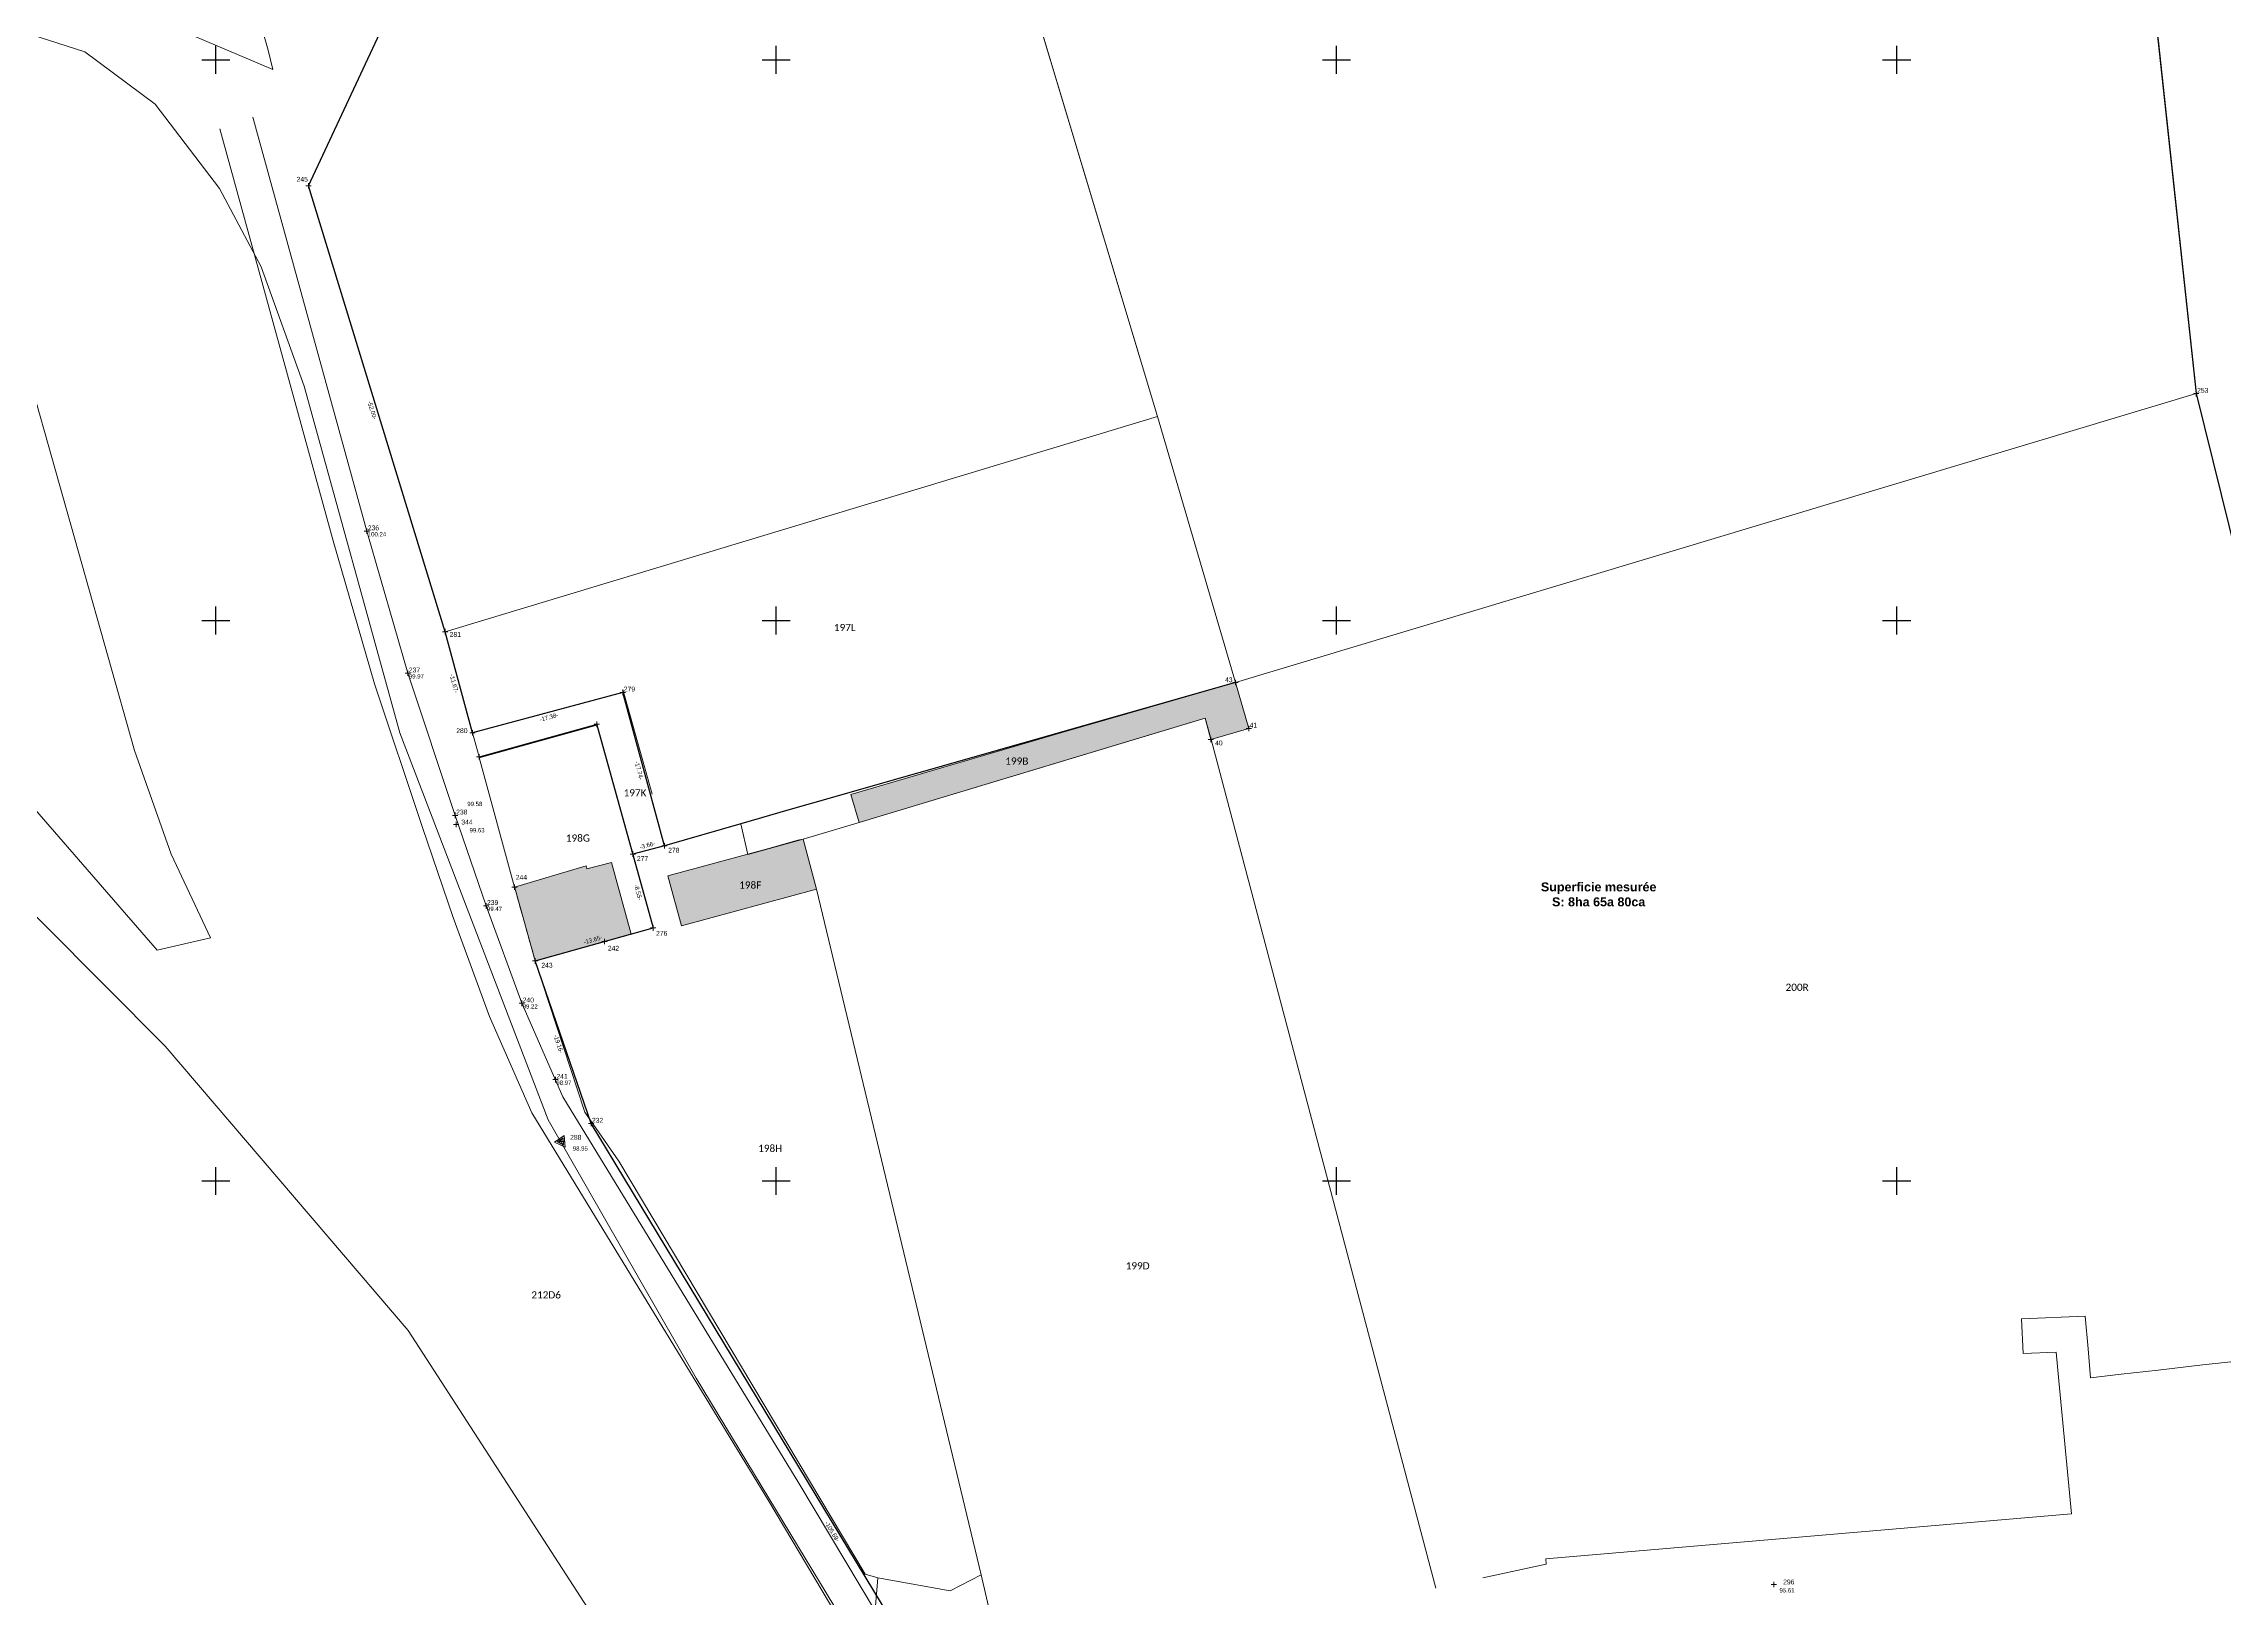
# Model space of a CAD drawing. Header units: metres. Extents: x 113120 to 240396, y 120329 to 242116.
# Drawn here: x 113748 to 113991.3, y 121078.5 to 121251.8 of the extents above; entities that cross this region are included whole.
import ezdxf
from ezdxf.enums import TextEntityAlignment as Align

# ---------------------------------------------------------------- set-up
doc = ezdxf.new("R2010")
doc.units = ezdxf.units.M
doc.header["$LTSCALE"] = 3
doc.header["$PDMODE"] = 2
doc.header["$PDSIZE"] = 0.3
doc.linetypes.add('HIDDEN', pattern=[0.375, 0.25, -0.125])
doc.layers.get('0').update_dxf_attribs({"lineweight": 0})
for name, color, linetype, lineweight in [('Batiment', 4, 'Continuous', 0), ('Bpn_CaPa', 78, 'Continuous', 0), ('Bpn_ReBu', 4, 'Continuous', 0), ('Bpt_CaNu', 7, 'Continuous', 0), ('Bpt_PrSt', 7, 'Continuous', 0), ('cadastre', 98, 'HIDDEN', 0), ('Cotation Linéaire', 6, 'Continuous', 0), ('Hachure batiment', 11, 'Continuous', 0), ('Hachure bâtiment', 11, 'Continuous', 0), ('Limite de propriété', 5, 'Continuous', 30), ('Légende', 255, 'Continuous', 0), ('Mur', 2, 'Continuous', 0), ('Route', 1, 'Continuous', 0), ('station', 30, 'Continuous', 0), ('TopoAlt', 30, 'Continuous', 0), ('TOPOJIS', 5, 'Continuous', 0), ('TopoMat', 5, 'Continuous', 0)]:
    doc.layers.add(name, color=color, linetype=linetype, lineweight=lineweight)
doc.layers.add('Carroyage(1)_Croix', color=7, linetype='Continuous')
doc.styles.add('Legend', font='')
doc.styles.get("Standard").update_dxf_attribs({"font": 'arial.ttf'})
doc.styles.get('Legend').set_extended_font_data('Calibri')

# ---------------------------------------------------------------- blocks, each defined once
blk = doc.blocks.new('TCPOINT')
at = {"color": 0}
blk.add_point((0, 0), dxfattribs=at)
at = {"layer": 'TopoAlt'}
blk.add_attdef('ALT', text='', height=0.3, dxfattribs=at).set_placement((0.1, -0.1), align=Align.TOP_LEFT)
at = {"layer": 'TopoMat'}
blk.add_attdef('MAT', (0.1, 0.1), '', height=0.3, dxfattribs=at)
blk = doc.blocks.new('t001')
at = {"color": 0}
blk.add_line((0, 0), (0, 0), dxfattribs=at)
for points in [[(0.65, -0.37), (0, 0.75), (-0.65, -0.38)], [(0.39, -0.22), (0, 0.45), (-0.39, -0.23)]]:
    blk.add_lwpolyline(points, close=True, dxfattribs=at)
blk.add_circle((0, 0), 0.225, dxfattribs=at)

msp = doc.modelspace()

# ---------------------------------------------------------------- hatches: boundary and pattern name
at = {"layer": 'Hachure batiment'}
h = msp.add_hatch(color=256, dxfattribs=at)
h.dxf.hatch_style = 1
h.paths.add_polyline_path([(113872.3, 121175), (113877.62, 121176.6), (113878.08, 121175), (113878.31, 121174.23), (113882.45, 121175.44), (113882.45, 121175.58), (113881.01, 121180.58), (113880.82, 121180.53), (113880.82, 121180.46), (113880.59, 121180.46), (113861.65, 121175), (113838.1, 121168.08), (113839.02, 121164.97)])
h = msp.add_hatch(color=256, dxfattribs=at)
h.dxf.hatch_style = 1
h.paths.add_polyline_path([(113800.58, 121157.76), (113808.57, 121160.15), (113808.66, 121159.82), (113811.38, 121160.52), (113813.61, 121152.53), (113802.89, 121149.53)])
at = {"layer": 'Hachure bâtiment'}
h = msp.add_hatch(color=256, dxfattribs=at)
h.dxf.hatch_style = 1
h.paths.add_polyline_path([(113819.19, 121153.44), (113817.67, 121159.03), (113832.77, 121163.12), (113834.28, 121157.53)], flags=17)

# ---------------------------------------------------------------- linework, layer by layer
at = {"layer": 'Batiment'}
for p, q in [((113800.58, 121157.76), (113800.6, 121157.68)), ((113800.6, 121157.68), (113802.89, 121149.53))]:
    msp.add_line(p, q, dxfattribs=at)
at = {"layer": 'Batiment', "flags": 128}
for points in [[(113878.27, 121174.22), (113882.48, 121175.45), (113881.01, 121180.58)], [(113816.03, 121153.21), (113802.89, 121149.53), (113800.6, 121157.68)]]:
    msp.add_lwpolyline(points, dxfattribs=at)
at = {"layer": 'Bpn_CaPa'}
for p, q in [((113872.32, 121210.26), (113832.3, 121343.31, 99.28)), ((113832.3, 121343.31, 99.28), (113872.32, 121210.26)), ((113988.18, 121212.79), (113881.01, 121180.58, 98.25)), ((113881.01, 121180.58, 98.25), (113988.18, 121212.79)), ((113872.32, 121210.26), (113792.85, 121186.25)), ((113792.85, 121186.25), (113872.32, 121210.26)), ((113881.01, 121180.58), (113872.32, 121210.26)), ((113872.32, 121210.26), (113872.32, 121210.26)), ((113872.32, 121210.26), (113881.01, 121180.58)), ((113796.63, 121172.29), (113809.77, 121175.92)), ((113809.77, 121175.92), (113813.77, 121161.46)), ((113878.31, 121174.23), (113903.37, 121079.59)), ((113903.37, 121079.59), (113878.31, 121174.23)), ((113796.64, 121172.23), (113800.58, 121157.76)), ((113817.31, 121162.36), (113825.81, 121164.84)), ((113825.81, 121164.84), (113826.61, 121161.42)), ((113813.77, 121161.46), (113817.31, 121162.36)), ((113832.77, 121163.12), (113817.67, 121159.03)), ((113826.61, 121161.42), (113832.2, 121163.02)), ((113832.2, 121163.02), (113832.77, 121163.12)), ((113832.77, 121163.12), (113832.2, 121163.02)), ((113834.28, 121157.53), (113832.77, 121163.12)), ((113813.77, 121161.46), (113816.03, 121153.21)), ((113816.03, 121153.21), (113813.77, 121161.46)), ((113802.89, 121149.53), (113800.6, 121157.68)), ((113817.67, 121159.03), (113819.19, 121153.44)), ((113819.19, 121153.44), (113834.28, 121157.53)), ((113834.28, 121157.53), (113852.65, 121081.09)), ((113852.65, 121081.09), (113834.28, 121157.53)), ((113810.62, 121151.69), (113802.89, 121149.53)), ((113802.89, 121149.53), (113810.62, 121151.69)), ((113802.89, 121149.53), (113802.89, 121149.53)), ((113808.44, 121132.68), (113802.89, 121149.53)), ((113812.21, 121127.21), (113808.44, 121132.68)), ((113839.71, 121081.16), (113812.21, 121127.21)), ((113975.79, 121109.93), (113968.69, 121109.63)), ((113968.69, 121109.63), (113975.79, 121109.93)), ((113968.69, 121109.63), (113968.87, 121105.75)), ((113968.87, 121105.75), (113968.69, 121109.63)), ((113976.11, 121106.29), (113975.79, 121109.93)), ((113975.79, 121109.93), (113976.11, 121106.29)), ((113968.87, 121105.75), (113972.56, 121105.91)), ((113972.56, 121105.91), (113968.87, 121105.75)), ((113972.56, 121105.91), (113972.86, 121102.73)), ((113972.86, 121102.73), (113972.56, 121105.91)), ((113976.4, 121103.06), (113976.11, 121106.29)), ((113976.11, 121106.29), (113976.4, 121103.06)), ((113979.81, 121103.45), (113976.4, 121103.06)), ((113976.4, 121103.06), (113979.81, 121103.45)), ((113983.92, 121103.92), (113979.81, 121103.45)), ((113979.81, 121103.45), (113983.92, 121103.92)), ((113988.59, 121104.45), (113983.92, 121103.92)), ((113983.92, 121103.92), (113988.59, 121104.45)), ((113992.75, 121104.92), (113988.59, 121104.45)), ((113988.59, 121104.45), (113992.75, 121104.92)), ((113972.86, 121102.73), (113974.25, 121087.89)), ((113974.25, 121087.89), (113972.86, 121102.73)), ((113974.25, 121087.89), (113915.63, 121082.86)), ((113915.63, 121082.86), (113974.25, 121087.89)), ((113915.66, 121082.28), (113908.58, 121080.75)), ((113908.58, 121080.75), (113915.66, 121082.28)), ((113915.63, 121082.86), (113915.66, 121082.28)), ((113915.66, 121082.28), (113915.63, 121082.86)), ((113841.12, 121080.74), (113839.71, 121081.16)), ((113849.16, 121079.32), (113841.12, 121080.74)), ((113841.12, 121080.74), (113841.12, 121080.74)), ((113852.65, 121081.09), (113849.16, 121079.32))]:
    msp.add_line(p, q, dxfattribs=at)
for points in [[(113881.01, 121180.58), (113872.32, 121210.26), (113830.47, 121349.41), (113858.21, 121368.17), (113915.71, 121384.46), (113952.09, 121392.62), (113958.2, 121393.99), (113959.67, 121363.28), (113976.13, 121316.34), (113979.48, 121293.3), (113988.18, 121212.79), (113881.01, 121180.58)], [(113872.32, 121210.26), (113792.85, 121186.25), (113777.61, 121235.97), (113830.47, 121349.41), (113872.32, 121210.26)], [(113773.63, 121248.95), (113757.15, 121255.91), (113749.11, 121334.89), (113773.08, 121251.1), (113773.63, 121248.95)], [(113645.98, 121256.46), (113655.49, 121266.37), (113693.91, 121260.73), (113739.65, 121255.08), (113741.62, 121239.53), (113746.45, 121214.63), (113758.18, 121172.99), (113762.26, 121161.46), (113766.68, 121152.1), (113760.71, 121150.74), (113724.84, 121192.03), (113678.8, 121229.02), (113655.47, 121246.96), (113645.98, 121256.46)], [(113817.31, 121162.36), (113813.77, 121161.46), (113809.77, 121175.92), (113796.63, 121172.29), (113795.88, 121174.98), (113812.67, 121179.48), (113817.31, 121162.36)], [(113878.27, 121174.22), (113877.62, 121176.6), (113839.02, 121164.97), (113832.77, 121163.12), (113826.61, 121161.42), (113825.81, 121164.84), (113831.34, 121166.42), (113833.82, 121167.13), (113881.01, 121180.58), (113882.48, 121175.45), (113878.27, 121174.22)], [(113733.98, 121064.82), (113658.84, 121145.2), (113727.58, 121174.2), (113761.59, 121140.05), (113788.7, 121108.34), (113808.35, 121077.99), (113809.99, 121075.47), (113782.93, 121072.65), (113766.11, 121066.8), (113733.98, 121064.82)], [(113834.28, 121157.53), (113819.19, 121153.44), (113817.67, 121159.03), (113832.77, 121163.12), (113834.28, 121157.53)], [(113859.22, 121054.87), (113852.75, 121066.12), (113843.15, 121074.16), (113840.84, 121077.61), (113841.12, 121080.74), (113849.16, 121079.32), (113852.65, 121081.09), (113856.63, 121063.97), (113859.22, 121054.87)]]:
    msp.add_lwpolyline(points, close=True, dxfattribs=at)
for points in [[(113739.65, 121255.08), (113752.65, 121250.89), (113760.51, 121245.05), (113767.67, 121235.68), (113772.3, 121226.92), (113777.12, 121213.63), (113787.78, 121174.98), (113804.34, 121131.81), (113820.84, 121103.03), (113842.69, 121066.91), (113852.42, 121050.76), (113859.07, 121036.5), (113872.66, 120997.45), (113883.57, 120967.86), (113893.56, 120946.41)], [(113903.95, 120895.01), (113860.41, 120992.3), (113848.32, 121017.56), (113836.8, 121037.83), (113823.38, 121057.71), (113810.26, 121072.98), (113809.99, 121075.47), (113808.35, 121077.99), (113788.7, 121108.34), (113761.59, 121140.05), (113727.58, 121174.2), (113712.08, 121186.93), (113690.31, 121202.58), (113669.51, 121220.04), (113639.55, 121249.75), (113641.71, 121251.99)], [(113724.84, 121192.03), (113760.71, 121150.74), (113766.68, 121152.1), (113762.26, 121161.46), (113758.18, 121172.99), (113746.45, 121214.63)]]:
    msp.add_lwpolyline(points, dxfattribs=at)
at = {"layer": 'Bpn_ReBu'}
for p, q in [((113861.65, 121175), (113881.01, 121180.58)), ((113877.62, 121176.6), (113872.3, 121175)), ((113878.08, 121175), (113877.62, 121176.6)), ((113838.1, 121168.08), (113861.65, 121175)), ((113872.3, 121175), (113839.02, 121164.97)), ((113878.31, 121174.23), (113878.08, 121175)), ((113839.02, 121164.97), (113838.1, 121168.08)), ((113800.58, 121157.76), (113808.57, 121160.15)), ((113808.57, 121160.15), (113808.65, 121159.85)), ((113808.65, 121159.85), (113808.66, 121159.82)), ((113808.65, 121159.85), (113808.65, 121159.85)), ((113808.66, 121159.82), (113811.38, 121160.52)), ((113811.38, 121160.52), (113813.61, 121152.53)), ((113802.89, 121149.53), (113800.6, 121157.68)), ((113814.83, 121158.04), (113814.83, 121158.04)), ((113810.62, 121151.69), (113802.89, 121149.53))]:
    msp.add_line(p, q, dxfattribs=at)
msp.add_lwpolyline([(113819.19, 121153.44), (113817.67, 121159.03), (113832.77, 121163.12), (113834.28, 121157.53), (113819.19, 121153.44)], close=True, dxfattribs=at)
at = {"layer": 'Bpt_PrSt'}
for p in [(113809.77, 121175.92), (113796.63, 121172.29)]:
    msp.add_point(p, dxfattribs=at)
at = {"layer": 'cadastre'}
msp.add_line((113800.58, 121157.76), (113802.89, 121149.53), dxfattribs=at)
at = {"layer": 'Carroyage(1)_Croix'}
for p, q in [((113765.7, 121250), (113768.83, 121250)), ((113767.27, 121248.44), (113767.27, 121251.56)), ((113828.2, 121250), (113831.33, 121250)), ((113829.77, 121248.44), (113829.77, 121251.56)), ((113890.7, 121250), (113893.83, 121250)), ((113892.27, 121248.44), (113892.27, 121251.56)), ((113953.2, 121250), (113956.33, 121250)), ((113954.77, 121248.44), (113954.77, 121251.56)), ((113767.27, 121185.94), (113767.27, 121189.06)), ((113829.77, 121185.94), (113829.77, 121189.06)), ((113892.27, 121185.94), (113892.27, 121189.06)), ((113954.77, 121185.94), (113954.77, 121189.06)), ((113765.7, 121187.5), (113768.83, 121187.5)), ((113828.2, 121187.5), (113831.33, 121187.5)), ((113890.7, 121187.5), (113893.83, 121187.5)), ((113953.2, 121187.5), (113956.33, 121187.5)), ((113767.27, 121123.44), (113767.27, 121126.56)), ((113829.77, 121123.44), (113829.77, 121126.56)), ((113892.27, 121123.44), (113892.27, 121126.56)), ((113954.77, 121123.44), (113954.77, 121126.56)), ((113765.7, 121125), (113768.83, 121125)), ((113828.2, 121125), (113831.33, 121125)), ((113890.7, 121125), (113893.83, 121125)), ((113953.2, 121125), (113956.33, 121125))]:
    msp.add_line(p, q, dxfattribs=at)
at = {"layer": 'Limite de propriété'}
for p, q in [((113777.61, 121235.97), (113830.47, 121349.41)), ((113979.48, 121293.3), (113988.18, 121212.79)), ((113792.85, 121186.25), (113777.61, 121235.97)), ((113792.85, 121186.25), (113777.61, 121235.97)), ((113988.18, 121212.79), (113994.64, 121186.66)), ((113795.88, 121174.98), (113792.85, 121186.25)), ((113812.67, 121179.48), (113795.88, 121174.98)), ((113817.31, 121162.36), (113812.67, 121179.48)), ((113881.01, 121180.58), (113833.82, 121167.13)), ((113881.03, 121180.63), (113881.03, 121180.63)), ((113881.03, 121180.63), (113881.03, 121180.63)), ((113796.64, 121172.23), (113809.78, 121175.88)), ((113809.78, 121175.88), (113816.03, 121153.21)), ((113877.83, 121174.33), (113877.83, 121174.33)), ((113877.83, 121174.33), (113877.83, 121174.33)), ((113833.82, 121167.13), (113831.34, 121166.42)), ((113825.81, 121164.84), (113817.31, 121162.36)), ((113831.34, 121166.42), (113825.81, 121164.84)), ((113817.31, 121162.36), (113813.76, 121161.46)), ((113802.89, 121149.53), (113816.03, 121153.21)), ((113809.12, 121131.4, 98.89), (113802.89, 121149.53)), ((113863.86, 121040.99, 100.84), (113809.12, 121131.4, 98.89))]:
    msp.add_line(p, q, dxfattribs=at)
at = {"layer": 'Mur', "flags": 128}
msp.add_lwpolyline([(113812.68, 121179.81), (113815.93, 121168.14)], dxfattribs=at)
at = {"layer": 'Route', "flags": 128}
for points in [[(113767.69, 121242.31), (113780.36, 121196.39), (113784.96, 121180.45), (113790.28, 121164.53), (113793.73, 121154.38), (113797.77, 121143.35), (113802.52, 121132.59), (113828.96, 121089.31), (113837.48, 121075)], [(113771.37, 121243.63), (113784.11, 121197.45), (113788.69, 121181.61), (113793.97, 121165.77), (113797.41, 121155.68), (113801.39, 121144.81), (113805.98, 121134.4), (113832.3, 121091.32), (113840.83, 121076.99)]]:
    msp.add_lwpolyline(points, dxfattribs=at)

# ---------------------------------------------------------------- block references
at = {"layer": 'station', "rotation": 214.0243778545051}
msp.add_blockref('t001', (113805.8, 121129.39), dxfattribs=at)
at = {"layer": 'TOPOJIS'}
ref = msp.add_blockref('TCPOINT', (113777.61, 121235.97), dxfattribs=at)
ref.add_attrib('MAT', '245', (113776.27, 121236.42), dxfattribs={"layer": 'TopoMat', "height": 0.54})
ref = msp.add_blockref('TCPOINT', (113988.18, 121212.79), dxfattribs=at)
ref.add_attrib('MAT', '253', (113988.28, 121212.89), dxfattribs={"layer": 'TopoMat', "height": 0.54})
ref = msp.add_blockref('TCPOINT', (113784.11, 121197.45, 100.24), dxfattribs=at)
ref.add_attrib('MAT', '236', (113784.21, 121197.55, 100.24), dxfattribs={"layer": 'TopoMat', "height": 0.54})
ref.add_attrib('ALT', '100.24', dxfattribs={"layer": 'TopoAlt', "height": 0.48}).set_placement((113784.21, 121197.35, 100.24), align=Align.TOP_LEFT)
ref = msp.add_blockref('TCPOINT', (113792.85, 121186.25), dxfattribs=at)
ref.add_attrib('MAT', '281', (113793.35, 121185.67), dxfattribs={"layer": 'TopoMat', "height": 0.54})
ref = msp.add_blockref('TCPOINT', (113788.69, 121181.61, 99.97), dxfattribs=at)
ref.add_attrib('MAT', '237', (113788.79, 121181.71, 99.97), dxfattribs={"layer": 'TopoMat', "height": 0.54})
ref.add_attrib('ALT', '99.97', dxfattribs={"layer": 'TopoAlt', "height": 0.48}).set_placement((113788.79, 121181.51, 99.97), align=Align.TOP_LEFT)
ref = msp.add_blockref('TCPOINT', (113881.01, 121180.58, 98.25), dxfattribs=at)
ref.add_attrib('MAT', '43', (113879.84, 121180.61, 98.25), dxfattribs={"layer": 'TopoMat', "height": 0.54})
ref = msp.add_blockref('TCPOINT', (113812.67, 121179.48), dxfattribs=at)
ref.add_attrib('MAT', '279', (113812.77, 121179.58), dxfattribs={"layer": 'TopoMat', "height": 0.54})
ref = msp.add_blockref('TCPOINT', (113795.88, 121174.98), dxfattribs=at)
ref.add_attrib('MAT', '280', (113794.08, 121174.94), dxfattribs={"layer": 'TopoMat', "height": 0.54})
ref = msp.add_blockref('TCPOINT', (113878.27, 121174.22, 99.69), dxfattribs=at)
ref.add_attrib('MAT', '40', (113878.73, 121173.57, 99.69), dxfattribs={"layer": 'TopoMat', "height": 0.54})
ref = msp.add_blockref('TCPOINT', (113882.48, 121175.45, 98.17), dxfattribs=at)
ref.add_attrib('MAT', '41', (113882.58, 121175.55, 98.17), dxfattribs={"layer": 'TopoMat', "height": 0.54})
ref = msp.add_blockref('TCPOINT', (113793.97, 121165.77, 99.58), dxfattribs=at)
ref.add_attrib('MAT', '238', (113794.07, 121165.87, 99.58), dxfattribs={"layer": 'TopoMat', "height": 0.54})
ref.add_attrib('ALT', '99.58', dxfattribs={"layer": 'TopoAlt', "height": 0.48}).set_placement((113795.31, 121167.28, 99.58), align=Align.TOP_LEFT)
ref = msp.add_blockref('TCPOINT', (113794.06, 121164.75, 99.63), dxfattribs=at)
ref.add_attrib('MAT', '344', (113794.65, 121164.75, 99.63), dxfattribs={"layer": 'TopoMat', "height": 0.54})
ref.add_attrib('ALT', '99.63', dxfattribs={"layer": 'TopoAlt', "height": 0.48}).set_placement((113795.56, 121164.35, 99.63), align=Align.TOP_LEFT)
ref = msp.add_blockref('TCPOINT', (113813.77, 121161.46), dxfattribs=at)
ref.add_attrib('MAT', '277', (113814.23, 121160.68), dxfattribs={"layer": 'TopoMat', "height": 0.54})
ref = msp.add_blockref('TCPOINT', (113817.31, 121162.36), dxfattribs=at)
ref.add_attrib('MAT', '278', (113817.72, 121161.61), dxfattribs={"layer": 'TopoMat', "height": 0.54})
ref = msp.add_blockref('TCPOINT', (113800.58, 121157.76), dxfattribs=at)
ref.add_attrib('MAT', '244', (113800.72, 121158.59), dxfattribs={"layer": 'TopoMat', "height": 0.54})
ref = msp.add_blockref('TCPOINT', (113797.41, 121155.68, 99.47), dxfattribs=at)
ref.add_attrib('MAT', '239', (113797.51, 121155.78, 99.47), dxfattribs={"layer": 'TopoMat', "height": 0.54})
ref.add_attrib('ALT', '99.47', dxfattribs={"layer": 'TopoAlt', "height": 0.48}).set_placement((113797.51, 121155.58, 99.47), align=Align.TOP_LEFT)
ref = msp.add_blockref('TCPOINT', (113810.62, 121151.69, 104.18), dxfattribs=at)
ref.add_attrib('MAT', '242', (113810.99, 121150.68, 104.18), dxfattribs={"layer": 'TopoMat', "height": 0.54})
ref = msp.add_blockref('TCPOINT', (113816.03, 121153.21), dxfattribs=at)
ref.add_attrib('MAT', '276', (113816.37, 121152.34), dxfattribs={"layer": 'TopoMat', "height": 0.54})
ref = msp.add_blockref('TCPOINT', (113802.89, 121149.53, 103.8), dxfattribs=at)
ref.add_attrib('MAT', '243', (113803.57, 121148.79, 103.8), dxfattribs={"layer": 'TopoMat', "height": 0.54})
ref = msp.add_blockref('TCPOINT', (113801.39, 121144.81, 99.22), dxfattribs=at)
ref.add_attrib('MAT', '240', (113801.49, 121144.91, 99.22), dxfattribs={"layer": 'TopoMat', "height": 0.54})
ref.add_attrib('ALT', '99.22', dxfattribs={"layer": 'TopoAlt', "height": 0.48}).set_placement((113801.49, 121144.71, 99.22), align=Align.TOP_LEFT)
ref = msp.add_blockref('TCPOINT', (113805.15, 121136.3, 98.97), dxfattribs=at)
ref.add_attrib('MAT', '241', (113805.25, 121136.4, 98.97), dxfattribs={"layer": 'TopoMat', "height": 0.54})
ref.add_attrib('ALT', '98.97', dxfattribs={"layer": 'TopoAlt', "height": 0.48}).set_placement((113805.25, 121136.2, 98.97), align=Align.TOP_LEFT)
ref = msp.add_blockref('TCPOINT', (113805.8, 121129.39, 98.95), dxfattribs=at)
ref.add_attrib('MAT', '288', (113806.78, 121129.6, 98.95), dxfattribs={"layer": 'TopoMat', "height": 0.54})
ref.add_attrib('ALT', '98.95', dxfattribs={"layer": 'TopoAlt', "height": 0.48}).set_placement((113807.08, 121128.87, 98.95), align=Align.TOP_LEFT)
ref = msp.add_blockref('TCPOINT', (113809.12, 121131.4, 98.89), dxfattribs=at)
ref.add_attrib('MAT', '232', (113809.22, 121131.5, 98.89), dxfattribs={"layer": 'TopoMat', "height": 0.54})
ref = msp.add_blockref('TCPOINT', (113941.07, 121080.02, 95.61), dxfattribs=at)
ref.add_attrib('MAT', '296', (113942.1, 121080.02, 95.61), dxfattribs={"layer": 'TopoMat', "height": 0.54})
ref.add_attrib('ALT', '95.61', dxfattribs={"layer": 'TopoAlt', "height": 0.48}).set_placement((113941.69, 121079.6, 95.61), align=Align.TOP_LEFT)

# ---------------------------------------------------------------- texts
at = {"layer": 'Bpt_CaNu', "char_height": 0.8, "attachment_point": 7, "style": 'Legend'}
for s, insert in [('197L', (113836.21, 121186.31)), ('199B', (113855.33, 121171.42)), ('197K', (113812.75, 121167.88)), ('198G', (113806.31, 121162.83)), ('198F', (113825.64, 121157.59)), ('200R', (113942.37, 121146.19)), ('198H', (113827.76, 121128.23)), ('199D', (113868.76, 121115.14)), ('212D6', (113802.46, 121111.89))]:
    msp.add_mtext(s, dxfattribs=dict(at, insert=insert))
at = {"layer": 'Cotation Linéaire'}
for s, rotation, p in [('-52.00-', 287.0376, (113784.94, 121211.02)), ('-11.67-', 285.0776, (113794.08, 121180.54)), ('-17.38-', 14.9911, (113804.35, 121176.94)), ('-17.74-', 285.1793, (113814.7, 121170.84)), ('-8.55-', 285.3625, (113814.61, 121157.26)), ('-19.16-', 288.9555, (113805.72, 121140.37)), ('-105.69-', 301.1902, (113836.23, 121086.04))]:
    msp.add_text(s, height=0.48, rotation=rotation, dxfattribs=at).set_placement(p, align=Align.TOP_CENTER)
for s, rotation, p in [('-3.66-', 14.2913, (113815.46, 121162.21)), ('-13.65-', 15.6752, (113809.38, 121151.67))]:
    msp.add_text(s, height=0.48, rotation=rotation, dxfattribs=at).set_placement(p, align=Align.CENTER)
at = {"layer": 'Légende', "insert": (113921.52, 121156.95), "char_height": 1, "attachment_point": 5}
msp.add_mtext('\\pxqc;{\\fArial|b1|i0|c0|p34;Superficie mesurée\\PS: 8ha 65a 80ca}', dxfattribs=at)

doc.saveas('drawing.dxf')
